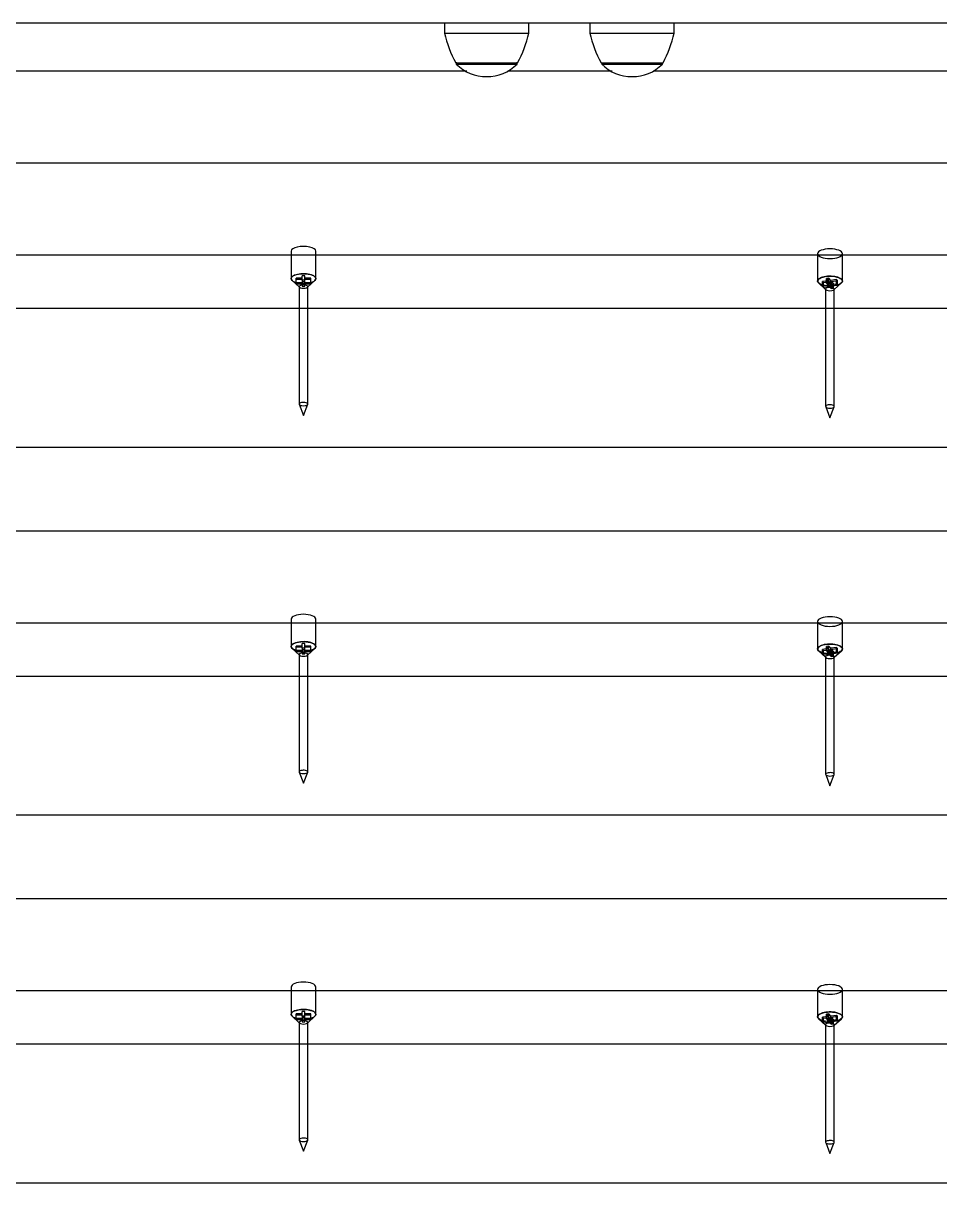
# Model space of a CAD drawing. Header units: millimetres. Extents: x 1089 to 46270, y 1624 to 35257.
# Drawn here: x 1147.9302 to 1148.3002, y 1645.2935 to 1645.7616 of the extents above; entities that cross this region are included whole.
import ezdxf

# ---------------------------------------------------------------- set-up
doc = ezdxf.new("R2010")
doc.units = ezdxf.units.MM

# ---------------------------------------------------------------- blocks, each defined once
blk = doc.blocks.new('A$C411B504A')
at = {"ltscale": 25.4}
for p, q in [((3.765377212751947, 0.7499075893644882), (3.090376565012466, 0.7499075880896537)), ((3.732948118514198, 0.7499075896102649), (3.732948118522202, 0.745907037812886)), ((3.793665385622784, 0.7499075894185498), (3.765377212751947, 0.7499075893644882)), ((3.766952808794418, 0.7459070378774886), (3.766952808787575, 0.7499075896743204)), ((3.791646077572828, 0.7499075894150575), (3.791646077579976, 0.7459070376173695)), ((4.468666033361959, 0.7499075906942405), (3.793665385622784, 0.7499075894185498)), ((3.825650767853048, 0.7459070376822812), (3.82565076784535, 0.7499075894788074)), ((3.732948118522202, 0.745907037812886), (3.766952808794418, 0.7459070378774886)), ((3.791646077579976, 0.7459070376173695), (3.825650767853048, 0.7459070376822812)), ((3.334143249168083, 0.7306218155538406), (3.741902555540928, 0.7306218163247014)), ((3.737448739315891, 0.7339053824316668), (3.762452166021593, 0.7339053824782251)), ((3.737698773802993, 0.7342170083017994), (3.737698773804905, 0.733405313456954)), ((3.737698773804905, 0.733405313456954), (3.762202153560146, 0.7334053135035585)), ((3.758465844769592, 0.7306218163555709), (3.800600514135766, 0.730621816434935)), ((3.762202153560146, 0.7334053135035585), (3.762202153558643, 0.7342092807200178)), ((3.796146698373665, 0.7339053822361539), (3.821150134068372, 0.7339053822832948)), ((3.796396732861339, 0.7340374838892831), (3.796396732862679, 0.7334053132614375)), ((3.796396732862679, 0.7334053132614375), (3.82090011261792, 0.7334053133080456)), ((3.817163804238373, 0.7306218164664973), (4.224923109953604, 0.7306218172367931)), ((3.82090011261792, 0.7334053133080456), (3.820900112616428, 0.7340355262856502)), ((3.311956808043124, 0.6934972377060493), (4.255086894139136, 0.6934972394882113)), ((3.311956808113553, 0.6563726598997146), (4.2550868942084, 0.6563726616824308)), ((3.671006331873638, 0.6578421645272936), (3.671006331893793, 0.6467945824914008)), ((3.681007711385995, 0.6467945825095125), (3.681007711365535, 0.6578421645462615)), ((3.883535646079881, 0.6568652023548882), (3.883535646101198, 0.6458176203184447)), ((3.893537025593094, 0.6458176203374162), (3.893537025571778, 0.6568652023738561)), ((3.671411168238205, 0.64602443276131), (3.674256780235094, 0.6434319092461873)), ((3.675506952664957, 0.6469899750144439), (3.673006607792352, 0.6469899750093493)), ((3.673006607795752, 0.645148711337038), (3.673006607792352, 0.6469899750093493)), ((3.67300660779323, 0.6465991899797441), (3.675506952665835, 0.6465991899848387)), ((3.676507090612773, 0.647966937589965), (3.675506952662925, 0.6479669375880253)), ((3.675506952666321, 0.6461256739157104), (3.675506952662925, 0.6479669375880253)), ((3.675506952666321, 0.6461256739157104), (3.675506952668666, 0.6451487113412728)), ((3.676507090616173, 0.6461256739176537), (3.675506952666321, 0.6461256739157104)), ((3.676507090616173, 0.6461256739176537), (3.676507090612773, 0.647966937589965)), ((3.679007435487723, 0.646989975020622), (3.676507090614809, 0.6469899750163837)), ((3.67650709061483, 0.6465991899864729), (3.679007435488291, 0.646599189991873)), ((3.676507090617353, 0.6451487113437633), (3.676507090616173, 0.6461256739176537)), ((3.677757263057554, 0.6434319092532181), (3.68060287504515, 0.6460244327781641)), ((3.679007435491123, 0.6451487113483072), (3.679007435487723, 0.646989975020622)), ((3.888012054989982, 0.6469883594090202), (3.887068628659602, 0.6468586374518903)), ((3.887068628663307, 0.6450173737787193), (3.887068628659602, 0.6468586374518903)), ((3.887068628659602, 0.6468586374518903), (3.887898623678517, 0.6459370723665554)), ((3.888012054993379, 0.6451470957367089), (3.888012054989982, 0.6469883594090202)), ((3.888842050008588, 0.6460667943245415), (3.888012054989982, 0.6469883594090202)), ((3.8912006158338, 0.6463910992180697), (3.888842050008588, 0.6460667943245415)), ((3.888842050012297, 0.644225530651374), (3.888842050008588, 0.6460667943245415)), ((3.88917404801547, 0.6456981682901617), (3.891532613841537, 0.646022473183999)), ((3.891200615837199, 0.6445498355457584), (3.8912006158338, 0.6463910992180697)), ((3.891532613841537, 0.646022473183999), (3.8912006158338, 0.6463910992180697)), ((3.891532613844937, 0.6441812095116841), (3.891532613841537, 0.646022473183999)), ((3.673006607795752, 0.645148711337038), (3.673006607796626, 0.6447579263074328)), ((3.675506952668666, 0.6451487113412728), (3.673006607795752, 0.645148711337038)), ((3.673006607796626, 0.6447579263074328), (3.67550695266954, 0.6447579263116712)), ((3.674256780235137, 0.6435723710696148), (3.674256780324701, 0.5961598314971912)), ((3.674256780235094, 0.6434319092461873), (3.674398472955264, 0.643302818664031)), ((3.67550695266787, 0.6456222274112573), (3.676507090616866, 0.6456222274128915)), ((3.67550695266954, 0.6447579263116712), (3.675506952668666, 0.6451487113412728)), ((3.67550695266954, 0.6447579263116712), (3.675506952671579, 0.6437809637380898)), ((3.675506952671579, 0.6437809637380898), (3.676507090620571, 0.6437809637397205)), ((3.676507090618227, 0.6447579263141616), (3.676507090617353, 0.6451487113437633)), ((3.679007435491123, 0.6451487113483072), (3.676507090617353, 0.6451487113437633)), ((3.676507090620571, 0.6437809637397205), (3.676507090618227, 0.6447579263141616)), ((3.676507090618227, 0.6447579263141616), (3.679007435492, 0.6447579263187055)), ((3.677615570338201, 0.6433028186705432), (3.677757263057554, 0.6434319092532181)), ((3.677757263147161, 0.5961598315042256), (3.677757263057593, 0.6435723710766492)), ((3.679007435492, 0.6447579263187055), (3.679007435491123, 0.6451487113483072)), ((3.883940482444448, 0.6450474705889047), (3.886786094442193, 0.6424549470740875)), ((3.887898623678517, 0.6459370723665554), (3.885540057852449, 0.6456127674727181)), ((3.885540057856154, 0.6437715037995506), (3.885540057852449, 0.6456127674727181)), ((3.885540057852449, 0.6456127674727181), (3.885872055860187, 0.6452441414386474)), ((3.887898623681917, 0.6440958086942441), (3.885540057856154, 0.6437715037995506)), ((3.885540057856154, 0.6437715037995506), (3.885872055863892, 0.6434028777654763)), ((3.885872055860187, 0.6452441414386474), (3.888230621685398, 0.6455684463321756)), ((3.885872055863892, 0.6434028777654763), (3.885872055860187, 0.6452441414386474)), ((3.885872055863892, 0.6434028777654763), (3.888230621688795, 0.6437271826598643)), ((3.886786094442233, 0.642595408897515), (3.8867860945318, 0.5951828693250913)), ((3.886786094442193, 0.6424549470740875), (3.88692778716236, 0.6423258564919312)), ((3.888012054993379, 0.6451470957367089), (3.887068628663307, 0.6450173737787193)), ((3.887068628663307, 0.6450173737787193), (3.887898623681917, 0.6440958086942441)), ((3.887898623681917, 0.6440958086942441), (3.887898623678517, 0.6459370723665554)), ((3.888842050012297, 0.644225530651374), (3.888012054993379, 0.6451470957367089)), ((3.888230621688795, 0.6437271826598643), (3.888230621685398, 0.6455684463321756)), ((3.888230621685398, 0.6455684463321756), (3.889060616704313, 0.6446468812468407)), ((3.888230621688795, 0.6437271826598643), (3.889060616707713, 0.6428056175745294)), ((3.891200615837199, 0.6445498355457584), (3.888842050012297, 0.644225530651374)), ((3.889060616704313, 0.6446468812468407), (3.890004043034384, 0.6447766032048268)), ((3.889060616707713, 0.6428056175745294), (3.889060616704313, 0.6446468812468407)), ((3.889060616707713, 0.6428056175745294), (3.890004043037784, 0.6429353395325155)), ((3.889174048019175, 0.6438569046169942), (3.88917404801547, 0.6456981682901617)), ((3.890004043034384, 0.6447766032048268), (3.88917404801547, 0.6456981682901617)), ((3.889174048019175, 0.6438569046169942), (3.891532613844937, 0.6441812095116841)), ((3.890004043037784, 0.6429353395325155), (3.889174048019175, 0.6438569046169942)), ((3.890004043037784, 0.6429353395325155), (3.890004043034384, 0.6447766032048268)), ((3.890144884545297, 0.6423258564984433), (3.89028657726465, 0.6424549470811183)), ((3.89028657726465, 0.6424549470811183), (3.893132189252249, 0.6450474706060643)), ((3.8902865773534, 0.5951828693318202), (3.890286577263833, 0.6425954089042438)), ((3.891532613844937, 0.6441812095116841), (3.891200615837199, 0.6445498355457584)), ((4.252086480402749, 0.6346975836064868), (3.311956808154267, 0.6346975818303857)), ((3.674276203687757, 0.5960582309754354), (3.676007021744734, 0.5915566723190704)), ((3.676007021744734, 0.5915566723190704), (3.67773783978431, 0.5960582309820506)), ((3.886805517894, 0.59508126880303), (3.888536335950977, 0.590579710146665)), ((3.888536335950977, 0.590579710146665), (3.89026715399141, 0.5950812688099507)), ((3.311956808259904, 0.5787966120317751), (4.25208648050808, 0.5787966138087324)), ((3.311956808323359, 0.544998926482128), (4.255086894419371, 0.54499892826429)), ((3.311956808393784, 0.5078743486757968), (4.255086894489491, 0.507874350458815)), ((3.671006332153873, 0.5093438533033723), (3.671006332174883, 0.4982962712677885)), ((3.68100771166678, 0.4982962712867565), (3.681007711645769, 0.5093438533223402)), ((3.883535646360972, 0.5083668911312724), (3.883535646381123, 0.4973193090953796)), ((3.893537025873879, 0.4973193091146566), (3.893537025852869, 0.5083668911502439)), ((3.671411168518439, 0.4975261215373887), (3.674256780516185, 0.494933598022568)), ((3.673006608075987, 0.4966504001131167), (3.673006608072587, 0.498491663785428)), ((3.675506952946048, 0.4984916637908281), (3.673006608072587, 0.498491663785428)), ((3.673006608073155, 0.498100878756679), (3.675506952946925, 0.4981008787612264)), ((3.673006608075987, 0.4966504001131167), (3.673006608076861, 0.4962596150835115)), ((3.675506952949757, 0.496650400117657), (3.673006608075987, 0.4966504001131167)), ((3.673006608076861, 0.4962596150835115), (3.675506952950325, 0.4962596150889116)), ((3.675506952947412, 0.4976273626920982), (3.675506952944012, 0.4994686263644095)), ((3.676507090893008, 0.4994686263660437), (3.675506952944012, 0.4994686263644095)), ((3.676507090896408, 0.4976273626937324), (3.675506952947412, 0.4976273626920982)), ((3.675506952947412, 0.4976273626920982), (3.675506952949757, 0.496650400117657)), ((3.675506952948105, 0.497123916187336), (3.676507090897957, 0.4971239161892758)), ((3.675506952950325, 0.4962596150889116), (3.675506952949757, 0.496650400117657)), ((3.675506952950325, 0.4962596150889116), (3.67550695295181, 0.4952826525141685)), ((3.676507090896408, 0.4976273626937324), (3.676507090893008, 0.4994686263660437)), ((3.679007435767652, 0.4984916637975569), (3.676507090895043, 0.4984916637924623)), ((3.676507090895921, 0.4981008787628571), (3.679007435768529, 0.4981008787679517)), ((3.676507090898443, 0.496650400120151), (3.676507090896408, 0.4976273626937324)), ((3.676507090899317, 0.4962596150905458), (3.676507090898443, 0.496650400120151)), ((3.679007435771357, 0.4966504001243859), (3.676507090898443, 0.496650400120151)), ((3.676507090901357, 0.4952826525169645), (3.676507090899317, 0.4962596150905458)), ((3.676507090899317, 0.4962596150905458), (3.679007435772231, 0.4962596150947842)), ((3.677757263337785, 0.4949335980292968), (3.68060287532624, 0.4975261215545483)), ((3.679007435771357, 0.4966504001243859), (3.679007435767652, 0.4984916637975569)), ((3.679007435772231, 0.4962596150947842), (3.679007435771357, 0.4966504001243859)), ((3.883940482725539, 0.4965491593652924), (3.886786094723284, 0.4939566358504717)), ((3.887898623958751, 0.4974387611426341), (3.88554005813354, 0.4971144562491059)), ((3.885540058137245, 0.4952731925759348), (3.88554005813354, 0.4971144562491059)), ((3.88554005813354, 0.4971144562491059), (3.885872056140418, 0.4967458302147261)), ((3.885872056140418, 0.4967458302147261), (3.888230621966489, 0.4970701351085598)), ((3.885872056144127, 0.494904566541555), (3.885872056140418, 0.4967458302147261)), ((3.888012055270764, 0.4984900481862606), (3.887068628940693, 0.4983603262282745)), ((3.887068628943236, 0.4965190625556577), (3.887068628940693, 0.4983603262282745)), ((3.887068628940693, 0.4983603262282745), (3.887898623958751, 0.4974387611426341)), ((3.888012055273617, 0.4966487845127876), (3.887068628943236, 0.4965190625556577)), ((3.887068628943236, 0.4965190625556577), (3.887898623962148, 0.4955974974703192)), ((3.887898623962148, 0.4955974974703192), (3.887898623958751, 0.4974387611426341)), ((3.888842050288822, 0.4975684831006202), (3.888012055270764, 0.4984900481862606)), ((3.888012055273617, 0.4966487845127876), (3.888012055270764, 0.4984900481862606)), ((3.888842050292528, 0.4957272194274527), (3.888012055273617, 0.4966487845127876)), ((3.888230621966489, 0.4970701351085598), (3.889060616985095, 0.4961485700240811)), ((3.888230621969885, 0.4952288714362485), (3.888230621966489, 0.4970701351085598)), ((3.89120061611489, 0.4978927879944575), (3.888842050288822, 0.4975684831006202)), ((3.888842050292528, 0.4957272194274527), (3.888842050288822, 0.4975684831006202)), ((3.889060616985095, 0.4961485700240811), (3.890004043315475, 0.496278291981211)), ((3.88917404829656, 0.4971998570665459), (3.891532614121772, 0.4975241619600776)), ((3.889174048300266, 0.4953585933933784), (3.88917404829656, 0.4971998570665459)), ((3.890004043315475, 0.496278291981211), (3.88917404829656, 0.4971998570665459)), ((3.890004043318019, 0.4944370283085942), (3.890004043315475, 0.496278291981211)), ((3.890286577544884, 0.4939566358572005), (3.893132189532484, 0.4965491593821429)), ((3.891532614121772, 0.4975241619600776), (3.89120061611489, 0.4978927879944575)), ((3.89120061611829, 0.4960515243221462), (3.89120061611489, 0.4978927879944575)), ((3.891532614125172, 0.4956828982877663), (3.891532614121772, 0.4975241619600776)), ((3.674256780516227, 0.4950740598459991), (3.674256780605791, 0.4476615202735754)), ((3.674256780516185, 0.494933598022568), (3.674398473236355, 0.4948045074404153)), ((3.67550695295181, 0.4952826525141685), (3.676507090901357, 0.4952826525169645)), ((3.677615570618432, 0.4948045074466219), (3.677757263337785, 0.4949335980292968)), ((3.677757263427392, 0.4476615202803043), (3.677757263337828, 0.4950740598527279)), ((3.887898623962148, 0.4955974974703192), (3.885540058137245, 0.4952731925759348)), ((3.885540058137245, 0.4952731925759348), (3.885872056144127, 0.494904566541555)), ((3.885872056144127, 0.494904566541555), (3.888230621969885, 0.4952288714362485)), ((3.886786094722471, 0.4940970976735937), (3.886786094812035, 0.44668455810117)), ((3.886786094723284, 0.4939566358504717), (3.886927787443451, 0.4938275452683154)), ((3.888230621969885, 0.4952288714362485), (3.889060616987944, 0.4943073063506045)), ((3.89120061611829, 0.4960515243221462), (3.888842050292528, 0.4957272194274527)), ((3.889060616987944, 0.4943073063506045), (3.889060616985095, 0.4961485700240811)), ((3.889060616987944, 0.4943073063506045), (3.890004043318019, 0.4944370283085942)), ((3.889174048300266, 0.4953585933933784), (3.891532614125172, 0.4956828982877663)), ((3.890004043318019, 0.4944370283085942), (3.889174048300266, 0.4953585933933784)), ((3.890144884825535, 0.4938275452745255), (3.890286577544884, 0.4939566358572005)), ((3.890286577634491, 0.4466845581082044), (3.890286577544924, 0.494097097680628)), ((3.891532614125172, 0.4956828982877663), (3.89120061611829, 0.4960515243221462)), ((4.252086480682674, 0.4861992723834216), (3.311956808434502, 0.4861992706064644)), ((3.674276203967995, 0.4475599197515141), (3.676007022024969, 0.4430583610951491)), ((3.676007022024969, 0.4430583610951491), (3.677737840065401, 0.4475599197584348)), ((3.886805518175091, 0.4465829575794142), (3.888536336232068, 0.4420813989230492)), ((3.888536336232068, 0.4420813989230492), (3.890267154271644, 0.4465829575860294)), ((3.311956808540142, 0.4302983008078538), (4.252086480788311, 0.4302983025848075)), ((3.31195680860445, 0.3965006152585122), (4.255086894700462, 0.3965006170406777)), ((3.671006332434658, 0.3608455420806163), (3.671006332455118, 0.3497979600438637)), ((3.681007711947014, 0.3497979600628351), (3.68100771192686, 0.360845542098728)), ((3.311956808674569, 0.3593760374530373), (4.255086894769722, 0.3593760392348937)), ((3.883535646640897, 0.3598685799082073), (3.883535646662214, 0.3488209978717673)), ((3.893537026154114, 0.3488209978907353), (3.893537026133959, 0.3598685799266281)), ((3.67141116879953, 0.3490278103137729), (3.674256780796419, 0.3464352867986502)), ((3.675506953226286, 0.3499933525669068), (3.673006608353372, 0.3499933525626684)), ((3.673006608357078, 0.3481520888895009), (3.673006608353372, 0.3499933525626684)), ((3.673006608354246, 0.3496025675330667), (3.67550695322716, 0.3496025675373016)), ((3.673006608357078, 0.3481520888895009), (3.673006608357952, 0.3477613038598957)), ((3.675506953229682, 0.3481520888945955), (3.673006608357078, 0.3481520888895009)), ((3.673006608357952, 0.3477613038598957), (3.67550695323056, 0.3477613038649903)), ((3.674256780796153, 0.3465757486229339), (3.674256780886026, 0.2991632090496541)), ((3.674256780796419, 0.3464352867986502), (3.67439847351628, 0.3463061962173501)), ((3.676507091174098, 0.3509703151424279), (3.675506953225103, 0.3509703151407972)), ((3.675506953227647, 0.3491290514681769), (3.675506953225103, 0.3509703151407972)), ((3.675506953227647, 0.3491290514681769), (3.675506953229682, 0.3481520888945955)), ((3.676507091177495, 0.3491290514701166), (3.675506953227647, 0.3491290514681769)), ((3.675506953229196, 0.3486256049637202), (3.676507091178191, 0.3486256049653544)), ((3.67550695323056, 0.3477613038649903), (3.675506953229682, 0.3481520888945955)), ((3.67550695323056, 0.3477613038649903), (3.675506953232595, 0.3467843412914089)), ((3.675506953232595, 0.3467843412914089), (3.676507091181588, 0.3467843412930431)), ((3.676507091177495, 0.3491290514701166), (3.676507091174098, 0.3509703151424279)), ((3.679007436048739, 0.3499933525739412), (3.676507091176134, 0.3499933525688466)), ((3.676507091176152, 0.3496025675389358), (3.679007436049616, 0.3496025675443359)), ((3.676507091178678, 0.3481520888962297), (3.676507091177495, 0.3491290514701166)), ((3.679007436052448, 0.3481520889007736), (3.676507091178678, 0.3481520888962297)), ((3.676507091179555, 0.3477613038666245), (3.676507091178678, 0.3481520888962297)), ((3.676507091179555, 0.3477613038666245), (3.679007436053322, 0.3477613038711684)), ((3.676507091181588, 0.3467843412930431), (3.676507091179555, 0.3477613038666245)), ((3.677615570899523, 0.3463061962230096), (3.677757263618876, 0.3464352868056846)), ((3.677757263618876, 0.3464352868056846), (3.680602875606478, 0.349027810330627)), ((3.677757263708482, 0.2991632090566885), (3.677757263618918, 0.3465757486291121)), ((3.679007436052448, 0.3481520889007736), (3.679007436048739, 0.3499933525739412)), ((3.679007436053322, 0.3477613038711684), (3.679007436052448, 0.3481520889007736)), ((3.883940483005773, 0.3480508481413676), (3.886786095003519, 0.3454583246265504)), ((3.887898624239842, 0.3489404499190183), (3.885540058413774, 0.348616145025181)), ((3.885540058417174, 0.3467748813528697), (3.885540058413774, 0.348616145025181)), ((3.885540058413774, 0.348616145025181), (3.885872056421508, 0.3482475189911103)), ((3.887898624243238, 0.347099186246707), (3.885540058417174, 0.3467748813528697)), ((3.885540058417174, 0.3467748813528697), (3.885872056424912, 0.3464062553187954)), ((3.885872056421508, 0.3482475189911103), (3.888230622246414, 0.3485718238854982)), ((3.885872056424912, 0.3464062553187954), (3.885872056421508, 0.3482475189911103)), ((3.885872056424912, 0.3464062553187954), (3.888230622250124, 0.3467305602123272)), ((3.888012055550998, 0.3499917369623429), (3.887068629220927, 0.3498620150043532)), ((3.887068629224327, 0.3480207513320419), (3.887068629220927, 0.3498620150043532)), ((3.887068629220927, 0.3498620150043532), (3.887898624239842, 0.3489404499190183)), ((3.888012055554704, 0.3481504732891718), (3.887068629224327, 0.3480207513320419)), ((3.887068629224327, 0.3480207513320419), (3.887898624243238, 0.347099186246707)), ((3.887898624243238, 0.347099186246707), (3.887898624239842, 0.3489404499190183)), ((3.888842050569913, 0.349070171877008), (3.888012055550998, 0.3499917369623429)), ((3.888012055554704, 0.3481504732891718), (3.888012055550998, 0.3499917369623429)), ((3.888842050573313, 0.3472289082046931), (3.888012055554704, 0.3481504732891718)), ((3.888230622246414, 0.3485718238854982), (3.889060617265333, 0.3476502588001633)), ((3.888230622250124, 0.3467305602123272), (3.888230622246414, 0.3485718238854982)), ((3.888230622250124, 0.3467305602123272), (3.889060617269035, 0.3458089951269923)), ((3.891200616395125, 0.3493944767705361), (3.888842050569913, 0.349070171877008)), ((3.888842050573313, 0.3472289082046931), (3.888842050569913, 0.349070171877008)), ((3.891200616398525, 0.3475532130982213), (3.888842050573313, 0.3472289082046931)), ((3.889060617265333, 0.3476502588001633), (3.89000404359571, 0.3477799807572932)), ((3.889060617269035, 0.3458089951269923), (3.889060617265333, 0.3476502588001633)), ((3.889174048576795, 0.3487015458426281), (3.891532614402863, 0.3490258507364619)), ((3.89000404359571, 0.3477799807572932), (3.889174048576795, 0.3487015458426281)), ((3.889174048580191, 0.3468602821703133), (3.889174048576795, 0.3487015458426281)), ((3.889174048580191, 0.3468602821703133), (3.891532614406263, 0.3471845870641506)), ((3.890004043599109, 0.3459387170849784), (3.889174048580191, 0.3468602821703133)), ((3.890004043599109, 0.3459387170849784), (3.89000404359571, 0.3477799807572932)), ((3.890286577825975, 0.3454583246335847), (3.893132189813574, 0.3480508481585272)), ((3.891532614402863, 0.3490258507364619), (3.891200616395125, 0.3493944767705361)), ((3.891200616398525, 0.3475532130982213), (3.891200616395125, 0.3493944767705361)), ((3.891532614406263, 0.3471845870641506), (3.891200616398525, 0.3475532130982213)), ((3.891532614406263, 0.3471845870641506), (3.891532614402863, 0.3490258507364619)), ((3.886786095003252, 0.3455987864508341), (3.886786095093125, 0.2981862468775542)), ((3.886786095003519, 0.3454583246265504), (3.88692778772338, 0.3453292340452503)), ((3.889060617269035, 0.3458089951269923), (3.890004043599109, 0.3459387170849784)), ((3.890144885106622, 0.3453292340509098), (3.890286577825975, 0.3454583246335847)), ((3.890286577914726, 0.2981862468842831), (3.890286577825162, 0.3455987864567067)), ((4.255086894811605, 0.3377009611650141), (3.314957222563127, 0.3377009593889131)), ((3.674276204249086, 0.2990616085278983), (3.676007022306059, 0.2945600498715333)), ((3.676007022306059, 0.2945600498715333), (3.677737840345635, 0.2990616085345135)), ((3.886805518455329, 0.2980846463554929), (3.888536336512303, 0.2935830876991279)), ((3.888536336512303, 0.2935830876991279), (3.890267154552735, 0.2980846463624136)), ((3.314957222668763, 0.2817999895903025), (4.255086894916932, 0.2817999913672562))]:
    blk.add_line(p, q, dxfattribs=at)
for centre, radius, start, end in [((3.779859358887631, 0.7566540589571655), 0.04812653048081793, 192.9033802661577, 208.208710389537), ((3.720144537957331, 0.7566154452557416), 0.04801754062139287, 331.7738154737267, 347.1140943036826), ((3.838557317946261, 0.7566540587619581), 0.04812653048083625, 192.9033802661577, 208.208710389537), ((3.778842497015962, 0.7566154450605342), 0.04801754062140003, 331.7738154737267, 347.1140943036826), ((3.749475823611636, 0.7447504205872324), 0.01635268656735959, 223.9297878137602, 271.6632553387283), ((3.750501213675552, 0.7445639511729478), 0.01616871017740309, 268.0479732354877, 316.358984045226), ((3.808173782670263, 0.7447504203920214), 0.01635268656736077, 223.9297878137602, 271.6632553387283), ((3.809199172733326, 0.7445639509774313), 0.01616871017740095, 268.0479732354877, 316.358984045226)]:
    blk.add_arc(centre, radius, start, end, dxfattribs=at)
for centre, major_axis, ratio, start_param, end_param in [((3.67600702161916, 0.6578421645366266), (-0.005000689746000005, -9.45037770719333e-12), 0.3907311284892863, 3.141592653589389, 6.283185307179586), ((3.888536335826256, 0.6568652023645267), (-0.005000689746000005, -9.45037770719333e-12), 0.3907311284892836, 3.141592653589793, 6.283185307179586), ((3.888536335826256, 0.6568652023645267), (-0.005000689746000005, -9.45037770719333e-12), 0.3907311284892836, 0, 3.141592653589793), ((3.676007021640476, 0.6467945825001831), (0.005000689746000005, 9.45037770719333e-12), 0.3907311284892864, 0, 3.546741092383288), ((3.676007021640476, 0.6467945825001831), (0.005000689746000005, 9.45037770719333e-12), 0.3907311284892864, 5.878036868385291, 6.283185307179586), ((3.888536335847576, 0.6458176203280832), (0.005000689746000005, 9.45037770719333e-12), 0.3907311284892839, 0, 3.546741092383288), ((3.676007021645933, 0.6435723710729793), (-0.001750241411100029, -3.307632100359801e-12), 0.3907311284892584, 3.14159116585977, 6.283185307179586), ((3.676007021645933, 0.6435723710729793), (-0.001750241411100029, -3.307632100359801e-12), 0.3907311284892584, 0, 3.14159116585977), ((3.888536335853036, 0.6425954089008794), (-0.001750241411100029, -3.307632100359801e-12), 0.3907311284892584, 3.141592653589793, 6.283185307179586), ((3.888536335853036, 0.6425954089008794), (-0.001750241411100029, -3.307632100359801e-12), 0.3907311284892584, 0, 3.141592653589793), ((3.888536335847576, 0.6458176203280832), (0.005000689746000005, 9.45037770719333e-12), 0.3907311284892839, 5.878036868385291, 6.283185307179586), ((3.676007021735501, 0.5961598315005556), (-0.001750241411100029, -3.307632100359801e-12), 0.3907311284892584, 2.992474443958623, 6.283185307179586), ((3.676007021735501, 0.5961598315005556), (-0.001750241411100029, -3.307632100359801e-12), 0.3907311284892584, 0, 0.1491182096250968), ((3.676007021735501, 0.5961598315005556), (-0.001750241411100029, -3.307632100359801e-12), 0.3907311284892584, 0.1491182096250968, 2.992474443958623), ((3.8885363359426, 0.5951828693284558), (-0.001750241411100029, -3.307632100359801e-12), 0.3907311284892584, 2.992474443958623, 6.283185307179586), ((3.8885363359426, 0.5951828693284558), (-0.001750241411100029, -3.307632100359801e-12), 0.3907311284892584, 0, 0.1491182096311701), ((3.8885363359426, 0.5951828693284558), (-0.001750241411100029, -3.307632100359801e-12), 0.3907311284892584, 0.1491182096311701, 2.992474443958623), ((3.676007021900251, 0.5093438533130108), (0.005000689746000005, 9.45037770719333e-12), 0.3907311284892864, 0, 3.141592653589793), ((3.88853633610649, 0.5083668911406054), (-0.005000689746000005, -9.45037770719333e-12), 0.3907311284892836, 3.141592653589793, 6.283185307179586), ((3.88853633610649, 0.5083668911406054), (-0.005000689746000005, -9.45037770719333e-12), 0.3907311284892836, 0, 3.141592653589793), ((3.676007021920402, 0.498296271277118), (-0.005000689746000005, -9.45037770719333e-12), 0.3907311284892863, 2.736444214795497, 6.283185307179586), ((3.676007021920402, 0.498296271277118), (-0.005000689746000005, -9.45037770719333e-12), 0.3907311284892863, 0, 0.4051484387934948), ((3.888536336127501, 0.4973193091050181), (0.005000689746000005, 9.45037770719333e-12), 0.3907311284892839, 0, 3.546741092383288), ((3.888536336127501, 0.4973193091050181), (0.005000689746000005, 9.45037770719333e-12), 0.3907311284892839, 5.878036868385291, 6.283185307179586), ((3.676007021927024, 0.4950740598493635), (-0.001750241411100029, -3.307632100359801e-12), 0.3907311284892584, 3.14159116585977, 6.283185307179586), ((3.676007021927024, 0.4950740598493635), (-0.001750241411100029, -3.307632100359801e-12), 0.3907311284892584, 0, 3.14159116585977), ((3.888536336134127, 0.4940970976772636), (-0.001750241411100029, -3.307632100359801e-12), 0.3907311284892582, 3.141592653589793, 6.283185307179586), ((3.888536336134127, 0.4940970976772636), (-0.001750241411100029, -3.307632100359801e-12), 0.3907311284892582, 0, 3.141592653589793), ((3.676007022016591, 0.4476615202769398), (0.001750241411100029, 3.307632100359801e-12), 0.3907311284892584, 6.283183819449563, 9.573896170394477), ((3.676007022016591, 0.4476615202769398), (0.001750241411100029, 3.307632100359801e-12), 0.3907311284892584, 3.29071086321489, 6.134067097548416), ((3.676007022016591, 0.4476615202769398), (0.001750241411100029, 3.307632100359801e-12), 0.3907311284892584, 6.134067097548416, 6.283183819449563), ((3.888536336223691, 0.44668455810484), (-0.001750241411100029, -3.307632100359801e-12), 0.3907311284892584, 2.992474443958623, 6.283185307179586), ((3.888536336223691, 0.44668455810484), (-0.001750241411100029, -3.307632100359801e-12), 0.3907311284892584, 0, 0.1491182096311701), ((3.888536336223691, 0.44668455810484), (-0.001750241411100029, -3.307632100359801e-12), 0.3907311284892584, 0.1491182096311701, 2.992474443958623), ((3.676007022180482, 0.3608455420890895), (0.005000689746000005, 9.45037770719333e-12), 0.3907311284892864, 0, 3.141592653589793), ((3.888536336387581, 0.3598685799169896), (0.005000689746000005, 9.45037770719333e-12), 0.3907311284892839, 0, 3.141592653589793), ((3.888536336387581, 0.3598685799169896), (0.005000689746000005, 9.45037770719333e-12), 0.3907311284892839, 3.141592653589793, 6.283185307179586), ((3.676007022201492, 0.3497979600535022), (0.005000689746000005, 9.45037770719333e-12), 0.3907311284892864, 0, 3.546741092383288), ((3.676007022207262, 0.3465757486254422), (-0.001750241411100029, -3.307632100359801e-12), 0.3907311284892584, 3.14159116585977, 6.283185307179586), ((3.676007022207262, 0.3465757486254422), (-0.001750241411100029, -3.307632100359801e-12), 0.3907311284892584, 0, 3.14159116585977), ((3.676007022201492, 0.3497979600535022), (0.005000689746000005, 9.45037770719333e-12), 0.3907311284892864, 5.878036868385291, 6.283185307179586), ((3.888536336408592, 0.3488209978814023), (0.005000689746000005, 9.45037770719333e-12), 0.3907311284892839, 0, 3.546741092383288), ((3.888536336408592, 0.3488209978814023), (0.005000689746000005, 9.45037770719333e-12), 0.3907311284892839, 5.878036868385291, 6.283185307179586), ((3.888536336414358, 0.3455987864533423), (-0.001750241411100029, -3.307632100359801e-12), 0.3907311284892584, 3.141592653589793, 6.283185307179586), ((3.888536336414358, 0.3455987864533423), (-0.001750241411100029, -3.307632100359801e-12), 0.3907311284892584, 0, 3.141592653589793), ((3.676007022296826, 0.2991632090530185), (0.001750241411100029, 3.307632100359801e-12), 0.3907311284892584, 6.283183819449563, 9.573896170394477), ((3.676007022296826, 0.2991632090530185), (0.001750241411100029, 3.307632100359801e-12), 0.3907311284892584, 3.29071086321489, 6.134067097548416), ((3.676007022296826, 0.2991632090530185), (0.001750241411100029, 3.307632100359801e-12), 0.3907311284892584, 6.134067097548416, 6.283183819449563), ((3.888536336503925, 0.2981862468809187), (-0.001750241411100029, -3.307632100359801e-12), 0.3907311284892584, 2.992474443958623, 6.283185307179586), ((3.888536336503925, 0.2981862468809187), (-0.001750241411100029, -3.307632100359801e-12), 0.3907311284892584, 0, 0.1491182096311701), ((3.888536336503925, 0.2981862468809187), (-0.001750241411100029, -3.307632100359801e-12), 0.3907311284892584, 0.1491182096311701, 2.992474443958623)]:
    blk.add_ellipse(centre, major_axis=major_axis, ratio=ratio, start_param=start_param, end_param=end_param, dxfattribs=at)
for centre, major_axis, ratio in [((3.676007021640476, 0.6467945825001831), (-0.005000689746000005, -9.45037770719333e-12), 0.3907311284892863), ((3.888536335847576, 0.6458176203280832), (-0.005000689746000005, -9.45037770719333e-12), 0.3907311284892836), ((3.676007021920402, 0.498296271277118), (0.005000689746000005, 9.45037770719333e-12), 0.3907311284892864), ((3.888536336127501, 0.4973193091050181), (-0.005000689746000005, -9.45037770719333e-12), 0.3907311284892836), ((3.676007022201492, 0.3497979600535022), (0.005000689746000005, 9.45037770719333e-12), 0.3907311284892864), ((3.888536336408592, 0.3488209978814023), (0.005000689746000005, 9.45037770719333e-12), 0.3907311284892839)]:
    blk.add_ellipse(centre, major_axis=major_axis, ratio=ratio, dxfattribs=at)
blk = doc.blocks.new('A$C612A7BA7')
blk.add_blockref('A$C411B504A', (5.385540902125285e-09, 1.035772356772213e-09))

msp = doc.modelspace()

# ---------------------------------------------------------------- block references
msp.add_blockref('A$C612A7BA7', (1144.367331556055, 1645.011679620668))

doc.saveas('drawing.dxf')
